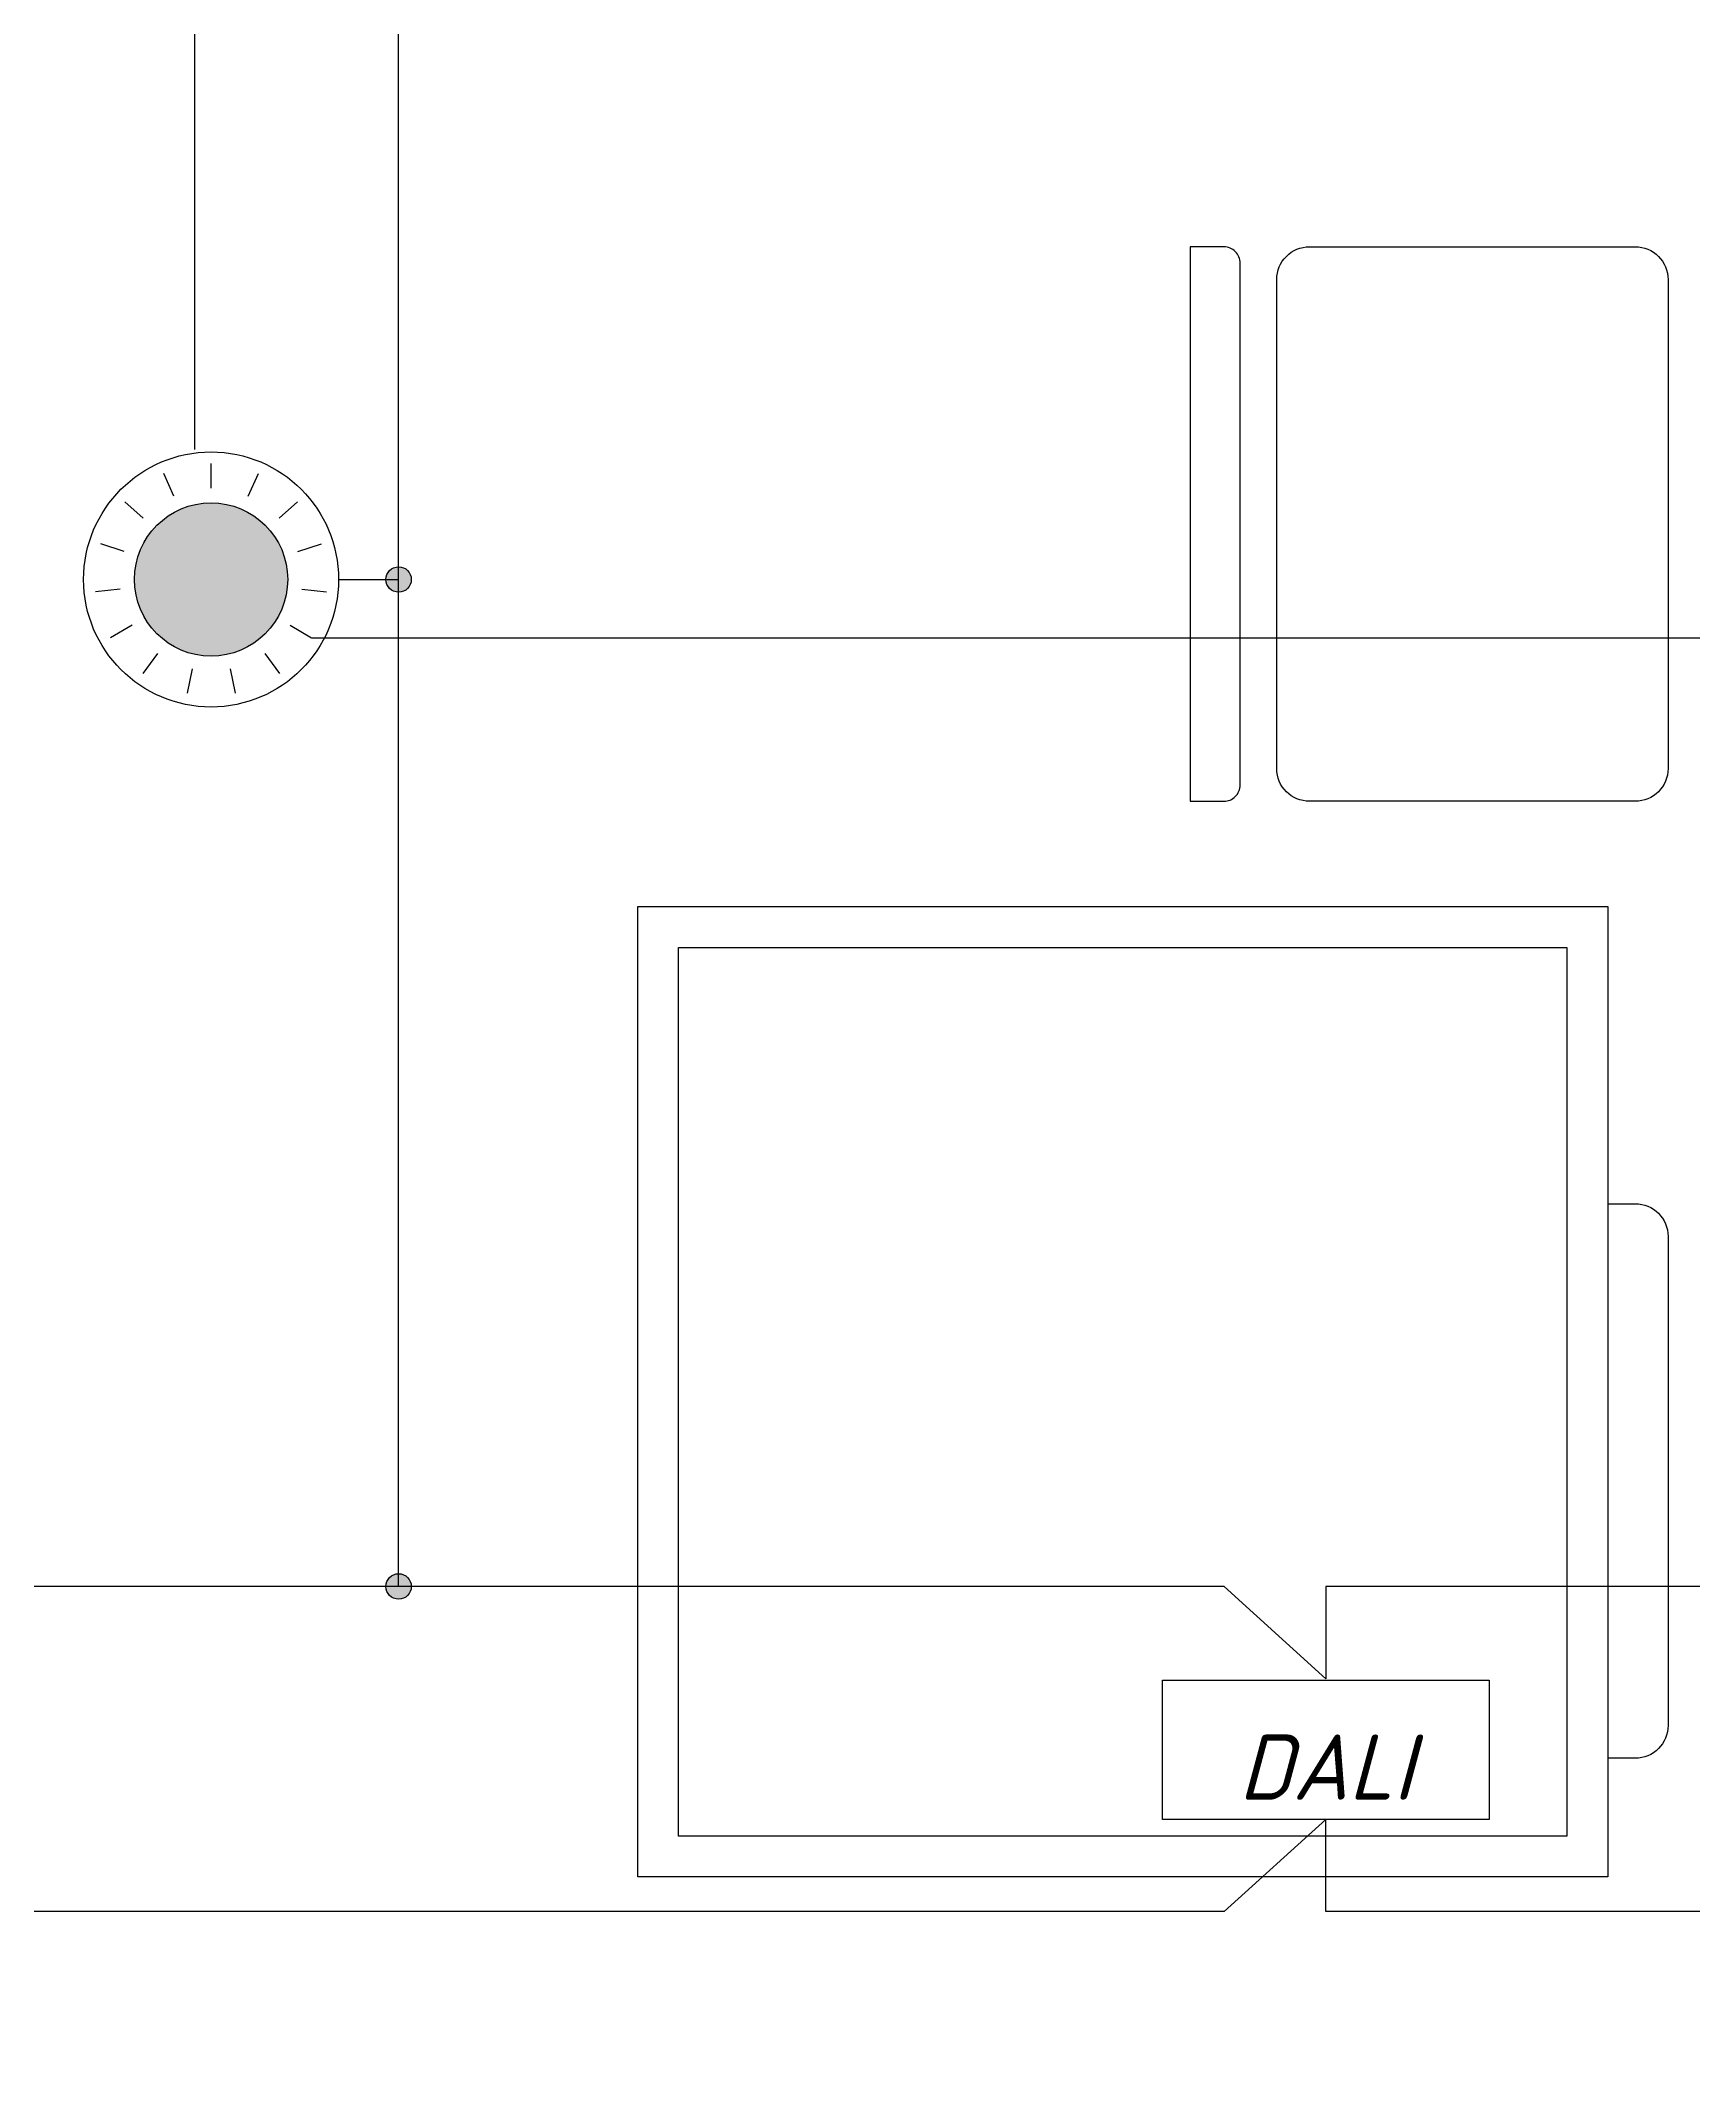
# Model space of a CAD drawing. Header units: millimetres. Extents: x -4896 to 62463, y -11301 to 6998.
# Drawn here: x 4216 to 5230, y -843 to 407 of the extents above; entities that cross this region are included whole.
import ezdxf

# ---------------------------------------------------------------- set-up
doc = ezdxf.new("R2010")
doc.units = ezdxf.units.MM
doc.layers.add('Рамка', color=250, linetype='Continuous')
doc.styles.add('Мой новый', font='isocpeur.ttf', dxfattribs={"width": 0.955, "oblique": 15})

# ---------------------------------------------------------------- blocks, each defined once
blk = doc.blocks.new('DALI_драйвер светильника')
at = {"layer": 'Рамка', "color": 3}
blk.add_lwpolyline([(-100.2, 42.7), (100.2, 42.7), (100.2, -42.7), (-100.2, -42.7)], close=True, dxfattribs=at)
at = {"layer": 'Рамка', "color": 3, "insert": (-100.2, 42.7), "char_height": 4, "width": 200.467, "attachment_point": 1, "style": 'Мой новый'}
blk.add_mtext('\\pxqc;\\P\\P\\P\\P\\P{\\H10x;DALI}', dxfattribs=at)
blk = doc.blocks.new('*U13')
at = {"layer": 'Рамка', "color": 1}
blk.add_lwpolyline([(0, -7.6), (0, 7.6)], dxfattribs=at)
blk = doc.blocks.new('*U14')
at = {"layer": 'Рамка', "color": 0, "linetype": 'ByBlock', "lineweight": -2, "transparency": 16777216}
for p, rotation in [((4294.8, -113.9), 23.99999999999999), ((4346.6, -113.9), 336), ((4273.4, -129.4), 48.00000000000002), ((4368, -129.4), 312), ((4260.2, -152.4), 72), ((4381.2, -152.4), 288.0000000000001), ((4257.4, -178.7), 96), ((4384, -178.7), 264), ((4265.6, -203.9), 120), ((4375.8, -203.9), 240), ((4283.3, -223.5), 144), ((4358.1, -223.5), 216), ((4307.5, -234.3), 168.0000000000001), ((4333.9, -234.3), 192)]:
    blk.add_blockref('*U13', p, dxfattribs=dict(at, rotation=rotation))
blk.add_blockref('*U13', (4320.7, -108.4), dxfattribs=at)
blk = doc.blocks.new('PD_C360i_24_DUO DALI')
at = {"layer": 'Рамка', "true_color": 0xf8991e}
h = blk.add_hatch(color=30, dxfattribs=at)
h.dxf.hatch_style = 1
h.paths.add_polyline_path([(47, 0, 1), (-47, 0, 1)])
at = {"layer": 'Рамка', "color": 30, "true_color": 0xf8991e}
for radius in [78.2, 47]:
    blk.add_circle((0, 0), radius, dxfattribs=at)
at = {"layer": 'Рамка', "color": 1}
blk.add_blockref('*U14', (-4320.7, 172), dxfattribs=at)

msp = doc.modelspace()

# ---------------------------------------------------------------- hatches: boundary and pattern name
at = {"layer": 'Рамка'}
h = msp.add_hatch(color=3, dxfattribs=at)
h.dxf.hatch_style = 1
h.paths.add_polyline_path([(4443.6, 77.1), (4427.9, 77.1, -1)])
h.paths.add_polyline_path([(4435.7, 77.1), (4443.6, 77.1, -0.414214), (4435.7, 69.3)])
h.paths.add_polyline_path([(4427.9, 77.1), (4435.7, 77.1), (4435.7, 69.3, -0.414214)])
h = msp.add_hatch(color=3, dxfattribs=at)
h.dxf.hatch_style = 1
h.paths.add_polyline_path([(4443.6, -540.4), (4427.9, -540.4, -1)])
h.paths.add_polyline_path([(4435.7, -540.4), (4443.6, -540.4, -0.414214), (4435.7, -548.2)])
h.paths.add_polyline_path([(4427.9, -540.4), (4435.7, -540.4), (4435.7, -548.2, -0.414214)])

# ---------------------------------------------------------------- linework, layer by layer
at = {"layer": 'Рамка', "color": 1}
for p, q in [((4310.5, 681.7), (4310.5, 165.5)), ((4310.5, 165.5), (4310.5, 156.9))]:
    msp.add_line(p, q, dxfattribs=at)
at = {"layer": 'Рамка', "color": 3}
msp.add_line((4398.9, 77.1), (4435.7, 77.1), dxfattribs=at)
for points in [[(4435.7, -540.4), (4435.7, -540.4), (4435.7, 880.3)], [(5004.4, -597), (4942.2, -540.4), (3814.4, -540.4), (3814.4, -597)], [(6194.4, -597), (6132.2, -540.4), (5004.4, -540.4), (5004.4, -597)]]:
    msp.add_lwpolyline(points, dxfattribs=at)
at = {"layer": 'Рамка', "color": 241, "true_color": 0xf7abae}
for points in [[(4941.9, 281.1), (4921.3, 281.1), (4921.3, -58.9), (4941.9, -58.9, 0.414214), (4951.9, -48.9), (4951.9, 271.1, 0.414214)], [(5214.4, 261.1), (5214.4, -38.9, -0.414214), (5194.4, -58.9), (4994.4, -58.9, -0.414214), (4974.4, -38.9), (4974.4, 261.1, -0.414214), (4994.4, 281.1), (5194.4, 281.1, -0.414214)]]:
    msp.add_lwpolyline(points, format="xyb", close=True, dxfattribs=at)
at = {"layer": 'Рамка', "color": 2}
msp.add_lwpolyline([(4382.4, 41.4), (8026.3, 41.4), (8026.3, -1126.4), (7348.3, -1126.4), (7348.3, -1187)], dxfattribs=at)
at = {"layer": 'Рамка'}
for points in [[(4582.4, -123.5), (5177.4, -123.5), (5177.4, -718.5), (4582.4, -718.5)], [(4607.4, -148.5), (5152.4, -148.5), (5152.4, -693.5), (4607.4, -693.5)]]:
    msp.add_lwpolyline(points, close=True, dxfattribs=at)
at = {"layer": 'Рамка', "color": 241, "true_color": 0xf7abae}
msp.add_lwpolyline([(5177.4, -305.7), (5194.4, -305.7, -0.414214), (5214.4, -325.7), (5214.4, -625.7, -0.414214), (5194.4, -645.7), (5177.4, -645.7, -0.414214), (5177.4, -645.7), (5177.4, -645.7)], format="xyb", dxfattribs=at)
at = {"layer": 'Рамка', "color": 1}
for points in [[(5004.4, -683.2), (4942.2, -739.8), (3814.4, -739.8), (3814.4, -683.2)], [(6194.4, -683.2), (6132.2, -739.8), (5004.4, -739.8), (5004.4, -683.2)]]:
    msp.add_lwpolyline(points, dxfattribs=at)
at = {"layer": 'Рамка', "color": 3}
for centre in [(4435.7, 77.1), (4435.7, -540.4)]:
    msp.add_circle(centre, 7.81, dxfattribs=at)

# ---------------------------------------------------------------- block references
at = {"layer": 'Рамка', "color": 1}
msp.add_blockref('PD_C360i_24_DUO DALI', (4320.7, 77.1), dxfattribs=at)
at = {"layer": 'Рамка'}
msp.add_blockref('DALI_драйвер светильника', (5004.4, -640.5), dxfattribs=at)

doc.saveas('drawing.dxf')
